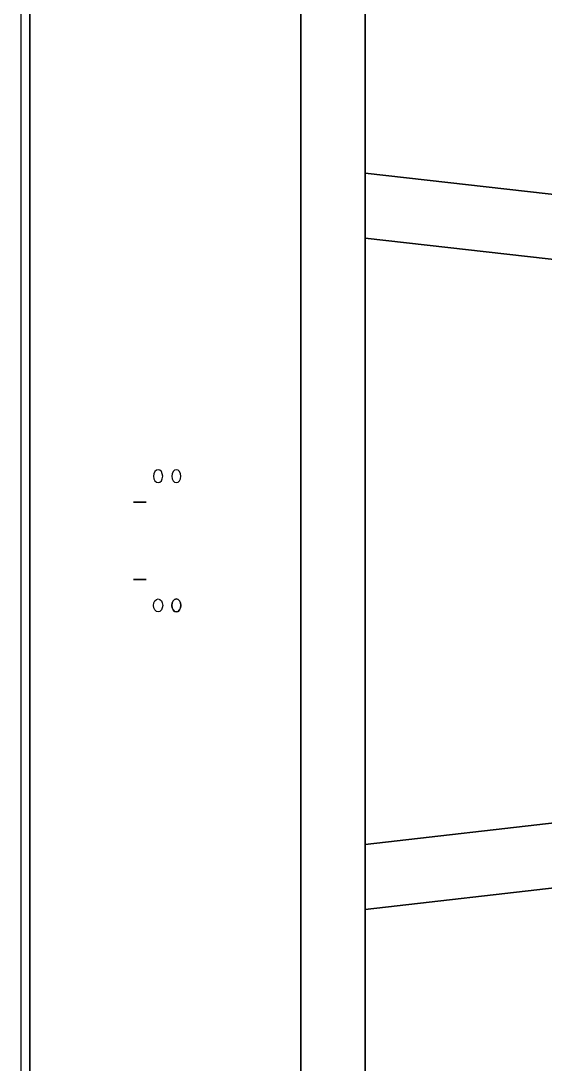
# Model space of a CAD drawing. Header units: millimetres. Extents: x -62354 to 129108, y -71259 to 35407.
# Drawn here: x 16194 to 16600, y 10816 to 11623 of the extents above; entities that cross this region are included whole.
import ezdxf

# ---------------------------------------------------------------- set-up
doc = ezdxf.new("R2010")
doc.units = ezdxf.units.MM
doc.header["$MEASUREMENT"] = 0
doc.layers.add('1st FL Layout xrf$0$CR-Machine', color=7, linetype='Continuous', transparency=0.5)

# ---------------------------------------------------------------- blocks, each defined once
blk = doc.blocks.new('1st FL Layout xrf$0$A$C33D61D17')
at = {"extrusion": (-0.993572, 0.113203, -1.47911e-31)}
for p, q in [((325.52, 1016.69), (240.07, 266.69)), ((240.07, 266.69), (325.52, 1016.69)), ((240.07, 266.69), (240.07, 266.69))]:
    blk.add_line(p, q, dxfattribs=at)
at = {"extrusion": (1.47911e-31, 0, -1)}
for p, q in [((325.52, 1016.69), (240.07, 266.69)), ((290.4, 266.69), (375.85, 1016.69)), ((759.61, 266.69), (674.15, 1016.69)), ((724.48, 1016.69), (809.93, 266.69)), ((1010, 266.69), (40, 266.69)), ((1010, 266.69), (40, 266.69)), ((240.07, 266.69), (290.4, 266.69)), ((809.93, 266.69), (759.61, 266.69)), ((40, 216.69), (1010, 216.69)), ((40, 216.69), (1010, 216.69))]:
    blk.add_line(p, q, dxfattribs=at)
for p, q in [((240.07, 266.69), (325.52, 1016.69)), ((375.85, 1016.69), (290.4, 266.69)), ((674.15, 1016.69), (759.61, 266.69)), ((809.93, 266.69), (724.48, 1016.69)), ((40, 266.69), (1010, 266.69)), ((40, 266.69), (1010, 266.69)), ((290.4, 266.69), (240.07, 266.69)), ((759.61, 266.69), (809.93, 266.69)), ((1010, 216.69), (40, 216.69)), ((1010, 216.69), (40, 216.69))]:
    blk.add_line(p, q)
at = {"extrusion": (0.993572, -0.113203, 1.47911e-31)}
for p, q in [((375.85, 1016.69), (290.4, 266.69)), ((290.4, 266.69), (375.85, 1016.69)), ((290.4, 266.69), (290.4, 266.69))]:
    blk.add_line(p, q, dxfattribs=at)
at = {"extrusion": (-0.993572, -0.113203, -1.41748e-31)}
for p, q in [((759.61, 266.69), (674.15, 1016.69)), ((674.15, 1016.69), (759.61, 266.69)), ((759.61, 266.69), (759.61, 266.69))]:
    blk.add_line(p, q, dxfattribs=at)
at = {"extrusion": (0.993572, 0.113203, 1.41748e-31)}
for p, q in [((809.93, 266.69), (724.48, 1016.69)), ((724.48, 1016.69), (809.93, 266.69)), ((809.93, 266.69), (809.93, 266.69))]:
    blk.add_line(p, q, dxfattribs=at)
at = {"extrusion": (2.44929e-16, 1, 0)}
for p, q in [((1010, 266.69), (40, 266.69)), ((40, 266.69), (1010, 266.69)), ((1010, 266.69), (40, 266.69)), ((40, 266.69), (1010, 266.69))]:
    blk.add_line(p, q, dxfattribs=at)
at = {"extrusion": (-2.35922e-16, -1, 1.6744e-32)}
for p, q in [((290.4, 266.69), (240.07, 266.69)), ((240.07, 266.69), (240.07, 266.69)), ((240.07, 266.69), (290.4, 266.69)), ((290.4, 266.69), (290.4, 266.69))]:
    blk.add_line(p, q, dxfattribs=at)
at = {"extrusion": (-2.22045e-16, -1, -1.60464e-32)}
for p, q in [((759.61, 266.69), (809.93, 266.69)), ((759.61, 266.69), (759.61, 266.69)), ((809.93, 266.69), (759.61, 266.69)), ((809.93, 266.69), (809.93, 266.69))]:
    blk.add_line(p, q, dxfattribs=at)
at = {"extrusion": (-2.44929e-16, -1, 0)}
for p, q in [((1010, 216.69), (40, 216.69)), ((40, 216.69), (1010, 216.69)), ((1010, 216.69), (40, 216.69)), ((40, 216.69), (1010, 216.69))]:
    blk.add_line(p, q, dxfattribs=at)
at = {"extrusion": (2.28702e-16, 0.707107, -0.707107)}
blk.add_line((1050, 7.07), (0, 7.07), dxfattribs=at)
at = {"extrusion": (-1.73191e-16, -0.707107, -0.707107)}
for p, q in [((1050, 7.07), (0, 7.07)), ((0, 0), (1050, 0))]:
    blk.add_line(p, q, dxfattribs=at)
at = {"extrusion": (-1.73191e-16, -0.707107, 0.707107)}
blk.add_line((21.97, 7.07), (1028.03, 7.07), dxfattribs=at)
at = {"extrusion": (1.50583e-31, -1.2326e-32, -1)}
blk.add_line((21.97, 7.07), (1028.03, 7.07), dxfattribs=at)
at = {"extrusion": (-2.28702e-16, -0.707107, 0.707107)}
blk.add_line((0, 0), (1050, 0), dxfattribs=at)
at = {"color": 253, "extrusion": (4.55699e-14, 0.707107, -0.707107)}
for centre in [(-474.65, 85.16, 85.16), (-474.65, 75.16, 75.16), (-474.65, 75.16, 75.16)]:
    blk.add_circle(centre, 5, dxfattribs=at)
at = {"extrusion": (4.55699e-14, 0.707107, -0.707107)}
blk.add_circle((-474.65, 85.16, 85.16), 5, dxfattribs=at)
at = {"color": 253, "extrusion": (-1.73191e-16, -0.707107, 0.707107)}
for centre in [(574.65, 85.16, -85.16), (574.65, 75.16, -75.16), (574.65, 75.16, -75.16)]:
    blk.add_circle(centre, 5, dxfattribs=at)
at = {"extrusion": (1.73191e-16, 0.707107, -0.707107)}
blk.add_circle((-574.65, 85.16, 85.16), 5, dxfattribs=at)
at = {"color": 253, "extrusion": (-1, 2.01633e-16, 4.32964e-17)}
for centre in [(-92.14, 0, -494.65), (-92.14, 0, -494.65), (-92.14, 0, -554.65), (-92.14, 0, -554.65)]:
    blk.add_circle(centre, 5, dxfattribs=at)
blk = doc.blocks.new('1st FL Layout xrf$0$A$C2251eb00')
blk.add_blockref('1st FL Layout xrf$0$A$C33D61D17', (-7841.99, -3646.58))
blk = doc.blocks.new('1st FL Layout xrf')
at = {"layer": '1st FL Layout xrf$0$CR-Machine', "rotation": 270}
blk.add_blockref('1st FL Layout xrf$0$A$C2251eb00', (19840.14, 3903.49), dxfattribs=at)

msp = doc.modelspace()

# ---------------------------------------------------------------- block references
msp.add_blockref('1st FL Layout xrf', (0, 0))

doc.saveas('drawing.dxf')
